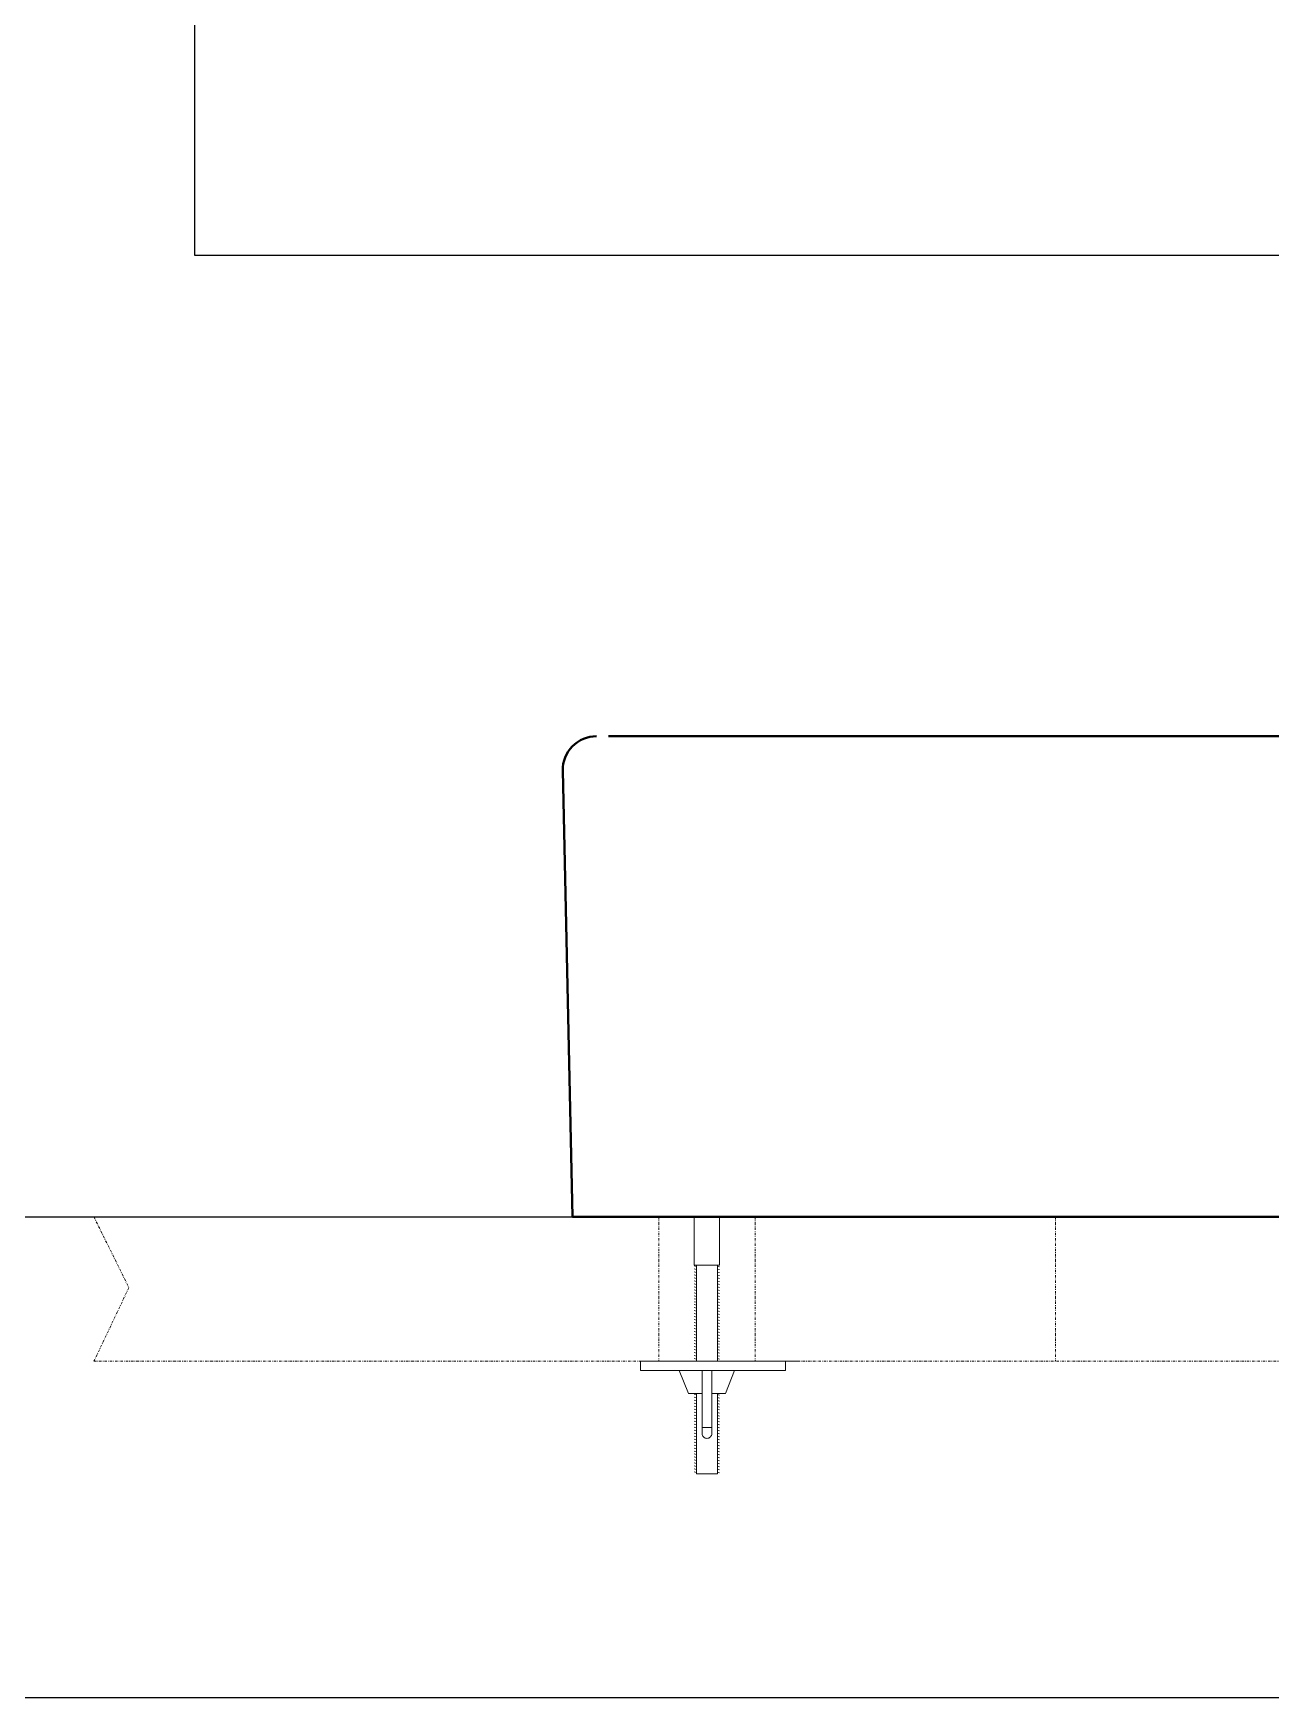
# Model space of a CAD drawing. Header units: millimetres. Extents: x 1252 to 32871, y -943 to 12244.
# Drawn here: x 19362.3 to 19619.7, y 6488.9 to 6835.1 of the extents above; entities that cross this region are included whole.
import ezdxf

# ---------------------------------------------------------------- set-up
doc = ezdxf.new("R2010")
doc.units = ezdxf.units.MM
doc.header["$MEASUREMENT"] = 0
doc.linetypes.add('DASHDOT', pattern=[1, 0.5, -0.25, 0, -0.25])
for name, color, linetype, lineweight in [('BODY', 7, 'Continuous', 40), ('COUNTER', 7, 'DASHDOT', 15), ('FITTING', 7, 'Continuous', 13)]:
    doc.layers.add(name, color=color, linetype=linetype, lineweight=lineweight)

# ---------------------------------------------------------------- blocks, each defined once
blk = doc.blocks.new('fsf433')
at = {"layer": 'BODY'}
blk.add_lwpolyline([(2137334.88, -52601.4, 0.420531), (2137327.88, -52608.55)], format="xyb", dxfattribs=at)
for points in [[(2137825.88, -52601.4), (2137337.38, -52601.4)], [(2137329.88, -52701.4), (2137327.88, -52608.55)], [(2137329.88, -52701.4), (2137830.88, -52701.4)]]:
    blk.add_lwpolyline(points, dxfattribs=at)
at = {"layer": 'COUNTER'}
for points in [[(2137230.38, -52701.4), (2137237.64, -52716.11)], [(2137230.38, -52701.4), (2137930.38, -52701.4)], [(2137347.88, -52701.4), (2137347.88, -52731.4)], [(2137367.88, -52701.4), (2137367.88, -52731.4)], [(2137430.38, -52701.4), (2137430.38, -52731.4)], [(2137237.64, -52716.11), (2137230.38, -52731.4)], [(2137230.38, -52731.4), (2137930.38, -52731.4)]]:
    blk.add_lwpolyline(points, dxfattribs=at)
at = {"layer": 'FITTING', "ltscale": 0.3}
for points in [[(2137355.24, -52711.39), (2137355.24, -52701.4)], [(2137360.52, -52711.39), (2137360.52, -52701.4)], [(2137355.72, -52711.69), (2137355.24, -52711.57)], [(2137355.72, -52731.4), (2137355.72, -52711.39)], [(2137360.04, -52731.4), (2137360.04, -52711.39)], [(2137355.72, -52712.32), (2137355.24, -52712.19)], [(2137355.72, -52712.94), (2137355.24, -52712.81)], [(2137355.72, -52713.56), (2137355.24, -52713.43)], [(2137355.72, -52714.18), (2137355.24, -52714.05)], [(2137355.72, -52714.8), (2137355.24, -52714.67)], [(2137360.52, -52711.74), (2137360.04, -52711.61)], [(2137360.52, -52712.36), (2137360.04, -52712.23)], [(2137360.52, -52712.98), (2137360.04, -52712.85)], [(2137360.52, -52713.6), (2137360.04, -52713.47)], [(2137360.52, -52714.22), (2137360.04, -52714.09)], [(2137360.52, -52714.84), (2137360.04, -52714.72)], [(2137355.72, -52715.42), (2137355.24, -52715.29)], [(2137355.72, -52716.04), (2137355.24, -52715.91)], [(2137355.72, -52716.66), (2137355.24, -52716.54)], [(2137355.72, -52717.29), (2137355.24, -52717.16)], [(2137355.72, -52717.91), (2137355.24, -52717.78)], [(2137355.72, -52718.53), (2137355.24, -52718.4)], [(2137360.52, -52715.47), (2137360.04, -52715.34)], [(2137360.52, -52716.09), (2137360.04, -52715.96)], [(2137360.52, -52716.71), (2137360.04, -52716.58)], [(2137360.52, -52717.33), (2137360.04, -52717.2)], [(2137360.52, -52717.95), (2137360.04, -52717.82)], [(2137360.52, -52718.57), (2137360.04, -52718.44)], [(2137355.72, -52719.15), (2137355.24, -52719.02)], [(2137355.72, -52719.77), (2137355.24, -52719.64)], [(2137355.72, -52720.39), (2137355.24, -52720.26)], [(2137355.72, -52721.01), (2137355.24, -52720.88)], [(2137355.72, -52721.63), (2137355.24, -52721.5)], [(2137360.52, -52719.19), (2137360.04, -52719.06)], [(2137360.52, -52719.81), (2137360.04, -52719.69)], [(2137360.52, -52720.44), (2137360.04, -52720.31)], [(2137360.52, -52721.06), (2137360.04, -52720.93)], [(2137360.52, -52721.68), (2137360.04, -52721.55)], [(2137355.72, -52722.25), (2137355.24, -52722.13)], [(2137355.72, -52722.88), (2137355.24, -52722.75)], [(2137355.72, -52723.5), (2137355.24, -52723.37)], [(2137355.72, -52724.12), (2137355.24, -52723.99)], [(2137355.72, -52724.74), (2137355.24, -52724.61)], [(2137355.72, -52725.36), (2137355.24, -52725.23)], [(2137360.52, -52722.3), (2137360.04, -52722.17)], [(2137360.52, -52722.92), (2137360.04, -52722.79)], [(2137360.52, -52723.54), (2137360.04, -52723.41)], [(2137360.52, -52724.16), (2137360.04, -52724.03)], [(2137360.52, -52724.78), (2137360.04, -52724.65)], [(2137360.52, -52725.4), (2137360.04, -52725.28)], [(2137355.72, -52725.98), (2137355.24, -52725.85)], [(2137355.72, -52726.6), (2137355.24, -52726.47)], [(2137355.72, -52727.22), (2137355.24, -52727.1)], [(2137355.72, -52727.85), (2137355.24, -52727.72)], [(2137355.72, -52728.47), (2137355.24, -52728.34)], [(2137360.52, -52726.03), (2137360.04, -52725.9)], [(2137360.52, -52726.65), (2137360.04, -52726.52)], [(2137360.52, -52727.27), (2137360.04, -52727.14)], [(2137360.52, -52727.89), (2137360.04, -52727.76)], [(2137360.52, -52728.51), (2137360.04, -52728.38)], [(2137355.72, -52729.09), (2137355.24, -52728.96)], [(2137355.72, -52729.71), (2137355.24, -52729.58)], [(2137355.72, -52730.33), (2137355.24, -52730.2)], [(2137355.72, -52730.95), (2137355.24, -52730.82)], [(2137360.52, -52729.13), (2137360.04, -52729)], [(2137360.52, -52729.75), (2137360.04, -52729.62)], [(2137360.52, -52730.37), (2137360.04, -52730.25)], [(2137360.52, -52730.99), (2137360.04, -52730.87)], [(2137355.72, -52738.41), (2137355.24, -52738.28)], [(2137355.72, -52739.03), (2137355.24, -52738.9)], [(2137355.72, -52754.82), (2137355.72, -52738.12)], [(2137360.04, -52754.82), (2137360.04, -52738.12)], [(2137360.52, -52738.45), (2137360.04, -52738.32)], [(2137360.52, -52739.07), (2137360.04, -52738.94)], [(2137355.72, -52739.65), (2137355.24, -52739.52)], [(2137355.72, -52740.27), (2137355.24, -52740.14)], [(2137355.72, -52740.89), (2137355.24, -52740.76)], [(2137355.72, -52741.51), (2137355.24, -52741.38)], [(2137355.72, -52742.13), (2137355.24, -52742)], [(2137355.72, -52742.75), (2137355.24, -52742.62)], [(2137360.52, -52739.69), (2137360.04, -52739.56)], [(2137360.52, -52740.31), (2137360.04, -52740.18)], [(2137360.52, -52740.93), (2137360.04, -52740.8)], [(2137360.52, -52741.55), (2137360.04, -52741.43)], [(2137360.52, -52742.18), (2137360.04, -52742.05)], [(2137360.52, -52742.8), (2137360.04, -52742.67)], [(2137355.72, -52743.37), (2137355.24, -52743.25)], [(2137355.72, -52744), (2137355.24, -52743.87)], [(2137355.72, -52744.62), (2137355.24, -52744.49)], [(2137355.72, -52745.24), (2137355.24, -52745.11)], [(2137355.72, -52745.86), (2137355.24, -52745.73)], [(2137360.52, -52743.42), (2137360.04, -52743.29)], [(2137360.52, -52744.04), (2137360.04, -52743.91)], [(2137360.52, -52744.66), (2137360.04, -52744.53)], [(2137360.52, -52745.28), (2137360.04, -52745.15)], [(2137360.52, -52745.9), (2137360.04, -52745.77)], [(2137355.72, -52746.48), (2137355.24, -52746.35)], [(2137355.72, -52747.1), (2137355.24, -52746.97)], [(2137355.72, -52747.72), (2137355.24, -52747.59)], [(2137355.72, -52748.34), (2137355.24, -52748.22)], [(2137355.72, -52748.96), (2137355.24, -52748.84)], [(2137355.72, -52749.59), (2137355.24, -52749.46)], [(2137360.52, -52746.52), (2137360.04, -52746.4)], [(2137360.52, -52747.15), (2137360.04, -52747.02)], [(2137360.52, -52747.77), (2137360.04, -52747.64)], [(2137360.52, -52748.39), (2137360.04, -52748.26)], [(2137360.52, -52749.01), (2137360.04, -52748.88)], [(2137360.52, -52749.63), (2137360.04, -52749.5)], [(2137355.72, -52750.21), (2137355.24, -52750.08)], [(2137355.72, -52750.83), (2137355.24, -52750.7)], [(2137355.72, -52751.45), (2137355.24, -52751.32)], [(2137355.72, -52752.07), (2137355.24, -52751.94)], [(2137355.72, -52752.69), (2137355.24, -52752.56)], [(2137360.52, -52750.25), (2137360.04, -52750.12)], [(2137360.52, -52750.87), (2137360.04, -52750.74)], [(2137360.52, -52751.49), (2137360.04, -52751.36)], [(2137360.52, -52752.11), (2137360.04, -52751.99)], [(2137360.52, -52752.74), (2137360.04, -52752.61)], [(2137355.72, -52753.31), (2137355.24, -52753.18)], [(2137355.72, -52753.93), (2137355.24, -52753.81)], [(2137355.72, -52754.56), (2137355.24, -52754.43)], [(2137360.04, -52754.82), (2137355.72, -52754.82)], [(2137360.52, -52753.36), (2137360.04, -52753.23)], [(2137360.52, -52753.98), (2137360.04, -52753.85)], [(2137360.52, -52754.6), (2137360.04, -52754.47)]]:
    blk.add_lwpolyline(points, dxfattribs=at)
at = {"layer": 'FITTING'}
for points in [[(2137360.52, -52711.39), (2137355.24, -52711.39)], [(2137344.06, -52731.4), (2137376.7, -52731.4)], [(2137360.38, -52733.32), (2137344.06, -52733.32)], [(2137354.04, -52738.12), (2137352.12, -52733.32)], [(2137356.88, -52733.32), (2137356.88, -52746.46)], [(2137374.2, -52733.32), (2137357.88, -52733.32)], [(2137358.88, -52733.32), (2137358.88, -52746.46)], [(2137361.72, -52738.12), (2137363.64, -52733.32)], [(2137356.88, -52738.12), (2137354.04, -52738.12)], [(2137361.72, -52738.12), (2137358.88, -52738.12)], [(2137358.88, -52745.17), (2137356.88, -52745.17)], [(2137357.88, -52747.46), (2137357.88, -52747.46)]]:
    blk.add_lwpolyline(points, dxfattribs=at)
at = {"layer": 'FITTING', "linetype": 'Continuous'}
for points in [[(2137344.06, -52733.32), (2137344.06, -52731.4)], [(2137374.2, -52733.32), (2137374.2, -52731.4)]]:
    blk.add_lwpolyline(points, dxfattribs=at)
at = {"layer": 'FITTING'}
for points in [[(2137356.88, -52746.46, 0.414214), (2137357.88, -52747.46)], [(2137357.88, -52747.46, 0.414214), (2137358.88, -52746.46)]]:
    blk.add_lwpolyline(points, format="xyb", dxfattribs=at)

msp = doc.modelspace()

# ---------------------------------------------------------------- linework, layer by layer
for points in [[(19395.92, 7788.87), (21256.55, 7788.87), (21256.55, 6788.87), (19395.92, 6788.87)], [(19320.92, 6588.87), (21326.55, 6588.87), (21326.55, 6488.87), (19320.92, 6488.87)]]:
    msp.add_lwpolyline(points, close=True)

# ---------------------------------------------------------------- block references
msp.add_blockref('fsf433', (-2117855.45, 59290.27))

doc.saveas('drawing.dxf')
